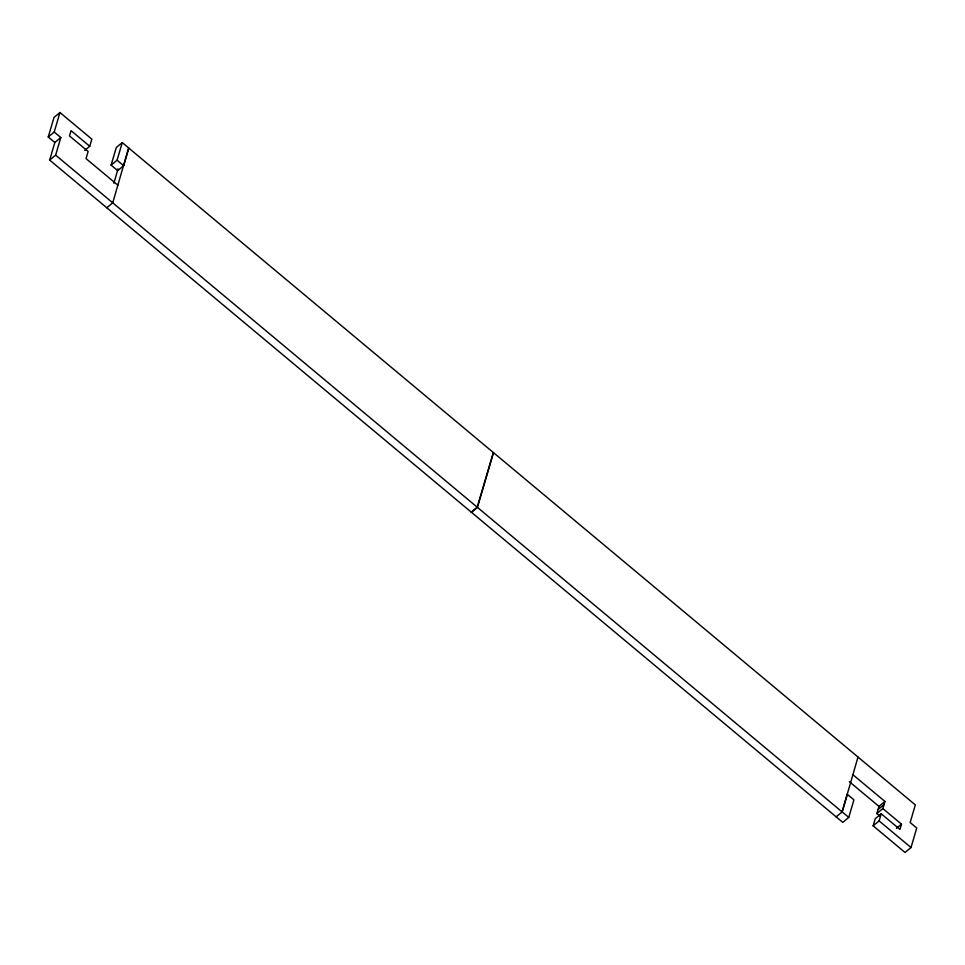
<?xml version="1.0" encoding="UTF-8"?>
<svg xmlns="http://www.w3.org/2000/svg" width="965" height="965" viewBox="0 0 965 965"><rect width="100%" height="100%" fill="white"/><g stroke="black" fill="none" stroke-linecap="round" stroke-linejoin="round"><path stroke-width="1.45" d="M113.882 183.217L118.068 168.778M848.754 817.427L842.143 811.903L847.318 794.328L853.941 799.84L848.754 817.427L842.783 822.373L836.173 816.848L842.119 811.927L858.006 757.043L128.622 147.959L112.736 202.831L106.777 207.765M836.148 816.86L49.673 160.081L54.848 142.482L48.25 136.97L53.992 117.465L59.951 112.519L91.844 139.153L89.745 146.27L84.775 150.395M48.25 136.97L54.209 132.024L59.951 112.519M49.673 160.081L55.632 155.136L60.819 137.537L54.209 132.024M493.32 452.501L477.217 507.204L471.258 512.138M493.525 452.669L477.422 507.373L471.463 512.319M858.223 757.236L915.327 804.919L910.152 822.518L916.75 828.03L911.008 847.535L905.049 852.481L873.156 825.847L875.255 818.73L881.214 813.784L899.923 829.405L901.467 824.146L882.842 808.586L884.941 801.469L853.048 774.835M880.164 816.269L876.871 813.531L878.97 806.402L884.941 801.469M873.156 825.847L879.115 820.913L881.214 813.784M111.096 165.124L116.295 147.524L122.266 142.591L128.876 148.115L123.677 165.715L117.706 170.648L111.096 165.124L117.067 160.19L122.266 142.591M54.848 142.482L60.819 137.537M878.041 809.563L884 804.617M876.871 813.531L882.842 808.586M896.497 828.26L901.467 824.146M117.067 160.19L123.677 165.715M89.745 146.27L71.048 130.661L69.492 135.92L88.129 151.469L86.03 158.598L117.923 185.232M849.357 781.674L878.97 806.402M879.115 820.913L911.008 847.535M55.632 155.136L842.119 811.927"/></g></svg>
